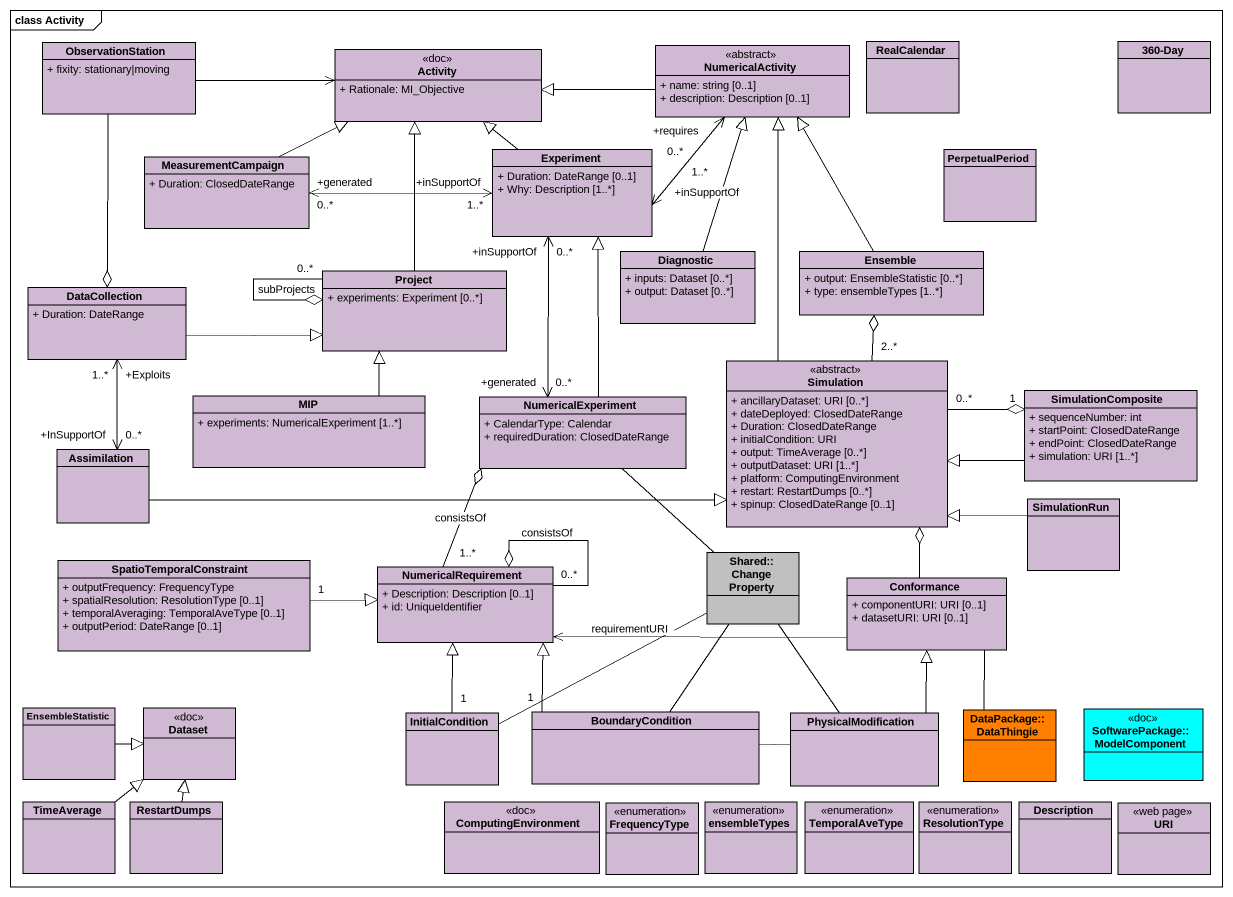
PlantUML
@startuml
mainframe class Activity
hide circle
hide empty members
skinparam classAttributeIconSize 0
class ObservationStation #D0B9D2 {
  + fixity: stationary|moving
}
class Activity <<doc>> #D0B9D2 {
  + Rationale: MI_Objective
}
class NumericalActivity <<abstract>> #D0B9D2 {
  + name: string [0..1]
  + description: Description [0..1]
}
class RealCalendar #D0B9D2
class "360-Day" as c360_Day #D0B9D2
class Experiment #D0B9D2 {
  + Duration: DateRange [0..1]
  + Why: Description [1..*]
}
class PerpetualPeriod #D0B9D2
class MeasurementCampaign #D0B9D2 {
  + Duration: ClosedDateRange
}
class DataCollection #D0B9D2 {
  + Duration: DateRange
}
class Project #D0B9D2 {
  + experiments: Experiment [0..*]
}
class Diagnostic #D0B9D2 {
  + inputs: Dataset [0..*]
  + output: Dataset [0..*]
}
class Ensemble #D0B9D2 {
  + output: EnsembleStatistic [0..*]
  + type: ensembleTypes [1..*]
}
class Simulation <<abstract>> #D0B9D2 {
  + ancillaryDataset: URI [0..*]
  + dateDeployed: ClosedDateRange
  + Duration: ClosedDateRange
  + initialCondition: URI
  + output: TimeAverage [0..*]
  + outputDataset: URI [1..*]
  + platform: ComputingEnvironment
  + restart: RestartDumps [0..*]
  + spinup: ClosedDateRange [0..1]
}
class MIP #D0B9D2 {
  + experiments: NumericalExperiment [1..*]
}
class NumericalExperiment #D0B9D2 {
  + CalendarType: Calendar
  + requiredDuration: ClosedDateRange
}
class SimulationComposite #D0B9D2 {
  + sequenceNumber: int
  + startPoint: ClosedDateRange
  + endPoint: ClosedDateRange
  + simulation: URI [1..*]
}
class Assimilation #D0B9D2
class SimulationRun #D0B9D2
class SpatioTemporalConstraint #D0B9D2 {
  + outputFrequency: FrequencyType
  + spatialResolution: ResolutionType [0..1]
  + temporalAveraging: TemporalAveType [0..1]
  + outputPeriod: DateRange [0..1]
}
class NumericalRequirement #D0B9D2 {
  + Description: Description [0..1]
  + id: UniqueIdentifier
}
class "Shared::ChangeProperty" as Shared_ChangeProperty #C0C0C0
class Conformance #D0B9D2 {
  + componentURI: URI [0..1]
  + datasetURI: URI [0..1]
}
class EnsembleStatistic #D0B9D2
class Dataset <<doc>> #D0B9D2
class InitialCondition #D0B9D2
class BoundaryCondition #D0B9D2
class PhysicalModification #D0B9D2
class "DataPackage::DataThingie" as DataPackage_DataThingie #FF8000
class "SoftwarePackage::ModelComponent" as SoftwarePackage <<doc>> #00FFFF
class TimeAverage #D0B9D2
class RestartDumps #D0B9D2
class ComputingEnvironment <<doc>> #D0B9D2
enum FrequencyType #D0B9D2
enum ensembleTypes #D0B9D2
enum TemporalAveType #D0B9D2
enum ResolutionType #D0B9D2
class Description #D0B9D2
class URI <<web page>> #D0B9D2
ObservationStation -right-> Activity
ObservationStation --o DataCollection
NumericalActivity -left-|> Activity
NumericalActivity "+requires\n0..*" <--> "+inSupportOf\n1..*" Experiment
Experiment -up-|> Activity
Experiment "+inSupportOf\n0..*" <--> "+generated\n0..*" NumericalExperiment
MeasurementCampaign -right-|> Activity
MeasurementCampaign "+generated\n0..*" <-right-> "+inSupportOf\n1..*" Experiment
DataCollection -right-|> Project
Project -up-|> Activity
Project "0..*" --o Project : subProjects
Diagnostic -up-|> NumericalActivity
Ensemble -up-|> NumericalActivity
Simulation -up-|> NumericalActivity
Simulation "2..*" -up-o Ensemble
Simulation "0..*" -right-o "1" SimulationComposite
MIP -up-|> Project
NumericalExperiment -up-|> Experiment
SimulationComposite -left-|> Simulation
Assimilation "+InSupportOf\n0..*" <-up-> "+Exploits\n1..*" DataCollection
Assimilation -right-|> Simulation
SimulationRun -left-|> Simulation
SpatioTemporalConstraint "1" -right-|> NumericalRequirement
NumericalRequirement "1..*" -up-o NumericalExperiment : consistsOf
NumericalRequirement "0..*" --o NumericalRequirement : consistsOf
Shared_ChangeProperty -up- NumericalExperiment
Shared_ChangeProperty -left- InitialCondition
Shared_ChangeProperty -- BoundaryCondition
Shared_ChangeProperty -- PhysicalModification
Conformance -up-o Simulation
Conformance -left-> NumericalRequirement : requirementURI
Conformance -- DataPackage_DataThingie
EnsembleStatistic -right-|> Dataset
InitialCondition "1" -up-|> NumericalRequirement
BoundaryCondition "1" -up-|> NumericalRequirement
PhysicalModification -up-|> Conformance
PhysicalModification -left- BoundaryCondition
TimeAverage -up-|> Dataset
RestartDumps -up-|> Dataset
@enduml
